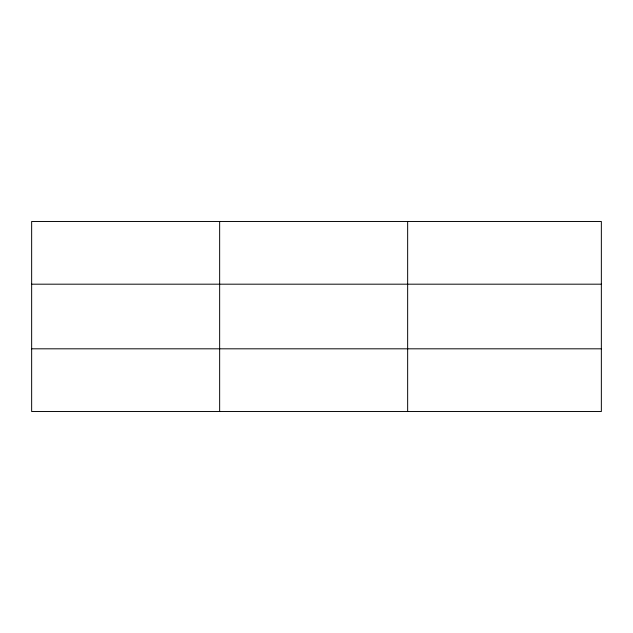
<?xml version="1.0" encoding="UTF-8"?>
<svg xmlns="http://www.w3.org/2000/svg" width="633" height="633" viewBox="0 0 633 633"><rect width="100%" height="100%" fill="white"/><g stroke="black" fill="none" stroke-linecap="round" stroke-linejoin="round"><path stroke-width="0.95" d="M219.651 221.471L219.651 411.529M407.652 221.471L407.652 411.529M601.35 348.815L601.35 411.529L31.65 411.529L31.65 221.471L601.35 221.471L601.35 348.815L31.65 348.815M31.65 284.185L601.35 284.185"/></g></svg>
